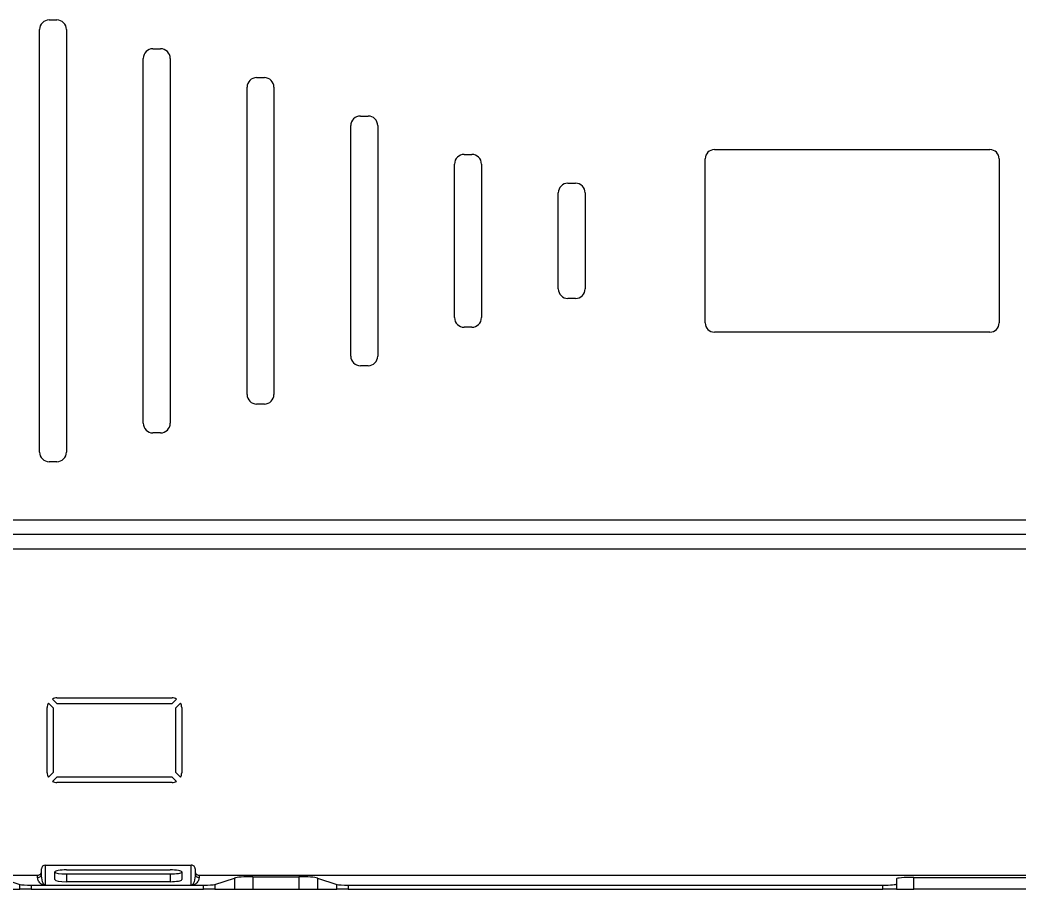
# Model space of a CAD drawing. Header units: millimetres. Extents: x 5415 to 11208, y 1449 to 3485.
# Drawn here: x 9183.8 to 9443.9, y 2392.7 to 2619 of the extents above; entities that cross this region are included whole.
import ezdxf

# ---------------------------------------------------------------- set-up
doc = ezdxf.new("R2010")
doc.units = ezdxf.units.MM

msp = doc.modelspace()

# ---------------------------------------------------------------- linework, layer by layer
at = {"color": 7, "linetype": 'Continuous', "lineweight": 25}
for p, q in [((9191.44341, 2618.95951), (9193.44341, 2618.95951)), ((9188.94341, 2506.45951), (9188.94341, 2616.45951)), ((9195.94341, 2616.45951), (9195.94341, 2506.45951)), ((9218.44341, 2611.45951), (9220.44341, 2611.45951)), ((9215.94341, 2513.95951), (9215.94341, 2608.95951)), ((9222.94341, 2608.95951), (9222.94341, 2513.95951)), ((9245.44341, 2603.95951), (9247.44341, 2603.95951)), ((9242.94341, 2521.45951), (9242.94341, 2601.45951)), ((9249.94341, 2601.45951), (9249.94341, 2521.45951)), ((9272.44341, 2593.95951), (9274.44341, 2593.95951)), ((9269.94341, 2531.45951), (9269.94341, 2591.45951)), ((9276.94341, 2591.45951), (9276.94341, 2531.45951)), ((9364.59341, 2585.20951), (9436.29341, 2585.20951)), ((9299.44341, 2583.95951), (9301.44341, 2583.95951)), ((9362.19341, 2540.10951), (9362.19341, 2582.80951)), ((9438.69341, 2582.80951), (9438.69341, 2540.10951)), ((9296.94341, 2541.45951), (9296.94341, 2581.45951)), ((9303.94341, 2581.45951), (9303.94341, 2541.45951)), ((9326.44341, 2576.45951), (9328.44341, 2576.45951)), ((9323.94341, 2548.95951), (9323.94341, 2573.95951)), ((9330.94341, 2573.95951), (9330.94341, 2548.95951)), ((9328.44341, 2546.45951), (9326.44341, 2546.45951)), ((9301.44341, 2538.95951), (9299.44341, 2538.95951)), ((9436.29341, 2537.70951), (9364.59341, 2537.70951)), ((9274.44341, 2528.95951), (9272.44341, 2528.95951)), ((9247.44341, 2518.95951), (9245.44341, 2518.95951)), ((9220.44341, 2511.45951), (9218.44341, 2511.45951)), ((9193.44341, 2503.95951), (9191.44341, 2503.95951)), ((9104.17305, 2488.79103), (9696.71376, 2488.79103)), ((9104.10941, 2485.10535), (9696.77741, 2485.10535)), ((9696.84499, 2481.19169), (9104.04182, 2481.19169)), ((9193.50407, 2440.95951), (9192.2874, 2442.17618)), ((9193.44341, 2442.45951), (9223.44341, 2442.45951)), ((9224.59942, 2442.17618), (9223.38275, 2440.95951)), ((9190.94341, 2422.95951), (9190.94341, 2439.95951)), ((9191.22673, 2441.11552), (9192.44341, 2439.89885)), ((9192.44341, 2439.89885), (9192.44341, 2423.02017)), ((9223.38275, 2440.95951), (9193.50407, 2440.95951)), ((9224.44341, 2439.89885), (9225.66008, 2441.11552)), ((9224.44341, 2423.02017), (9224.44341, 2439.89885)), ((9225.94341, 2439.95951), (9225.94341, 2422.95951)), ((9192.44341, 2423.02017), (9191.22673, 2421.8035)), ((9192.2874, 2420.74284), (9193.50407, 2421.95951)), ((9193.50407, 2421.95951), (9223.38275, 2421.95951)), ((9223.38275, 2421.95951), (9224.59942, 2420.74284)), ((9225.66008, 2421.8035), (9224.44341, 2423.02017)), ((9223.44341, 2420.45951), (9193.44341, 2420.45951)), ((9189.44341, 2397.31175), (9189.44341, 2397.931)), ((9189.44341, 2396.7019), (9189.44341, 2397.31175)), ((9190.44341, 2398.94642), (9190.44341, 2393.71709)), ((9190.44341, 2398.94642), (9228.44341, 2398.94642)), ((9195.94341, 2397.6751), (9222.94341, 2397.6751)), ((9228.44341, 2393.71709), (9228.44341, 2398.94642)), ((9229.44341, 2397.931), (9229.44341, 2397.31175)), ((9229.44341, 2397.31175), (9229.44341, 2396.7019)), ((9120.61661, 2396.30793), (9188.44341, 2396.30793)), ((9178.73767, 2395.5725), (9183.84761, 2393.90405)), ((9188.44341, 2395.70571), (9188.44341, 2396.30793)), ((9192.94341, 2395.14758), (9192.94341, 2397.15216)), ((9195.94341, 2396.62465), (9195.94341, 2394.62465)), ((9195.94341, 2396.62465), (9222.94341, 2396.62465)), ((9222.94341, 2396.62465), (9222.94341, 2394.62465)), ((9225.94341, 2397.15216), (9225.94341, 2395.14758)), ((9230.44341, 2396.30793), (9230.44341, 2395.70571)), ((9230.44341, 2396.30793), (9570.94341, 2396.30793)), ((9234.5392, 2393.90405), (9239.64914, 2395.5725)), ((9239.64914, 2395.5725), (9239.64914, 2392.70951)), ((9244.47877, 2395.89673), (9256.40804, 2395.89673)), ((9244.47877, 2395.89673), (9244.47877, 2392.70951)), ((9256.40804, 2395.89673), (9256.40804, 2392.70951)), ((9261.23767, 2395.5725), (9266.34761, 2393.90405)), ((9261.23767, 2395.5725), (9261.23767, 2392.70951)), ((9411.94341, 2395.34992), (9411.94341, 2392.70951)), ((9416.44341, 2395.74362), (9470.44341, 2395.74362)), ((9416.44341, 2392.70951), (9416.44341, 2395.74362)), ((9178.73767, 2392.70951), (9183.84761, 2392.70951)), ((9183.84761, 2392.70951), (9183.84761, 2393.90405)), ((9186.74539, 2392.70951), (9183.84761, 2392.70951)), ((9186.74539, 2393.70951), (9190.32009, 2393.70951)), ((9186.74539, 2393.70951), (9186.74539, 2392.70951)), ((9186.74539, 2392.70951), (9231.64143, 2392.70951)), ((9190.32009, 2393.70951), (9228.56672, 2393.70951)), ((9222.94341, 2394.62465), (9195.94341, 2394.62465)), ((9228.56672, 2393.70951), (9231.64143, 2393.70951)), ((9231.64143, 2392.70951), (9231.64143, 2393.70951)), ((9234.5392, 2392.70951), (9231.64143, 2392.70951)), ((9234.5392, 2393.90405), (9234.5392, 2392.70951)), ((9234.5392, 2392.70951), (9239.64914, 2392.70951)), ((9239.64914, 2392.70951), (9244.47877, 2392.70951)), ((9244.47877, 2392.70951), (9256.40804, 2392.70951)), ((9256.40804, 2392.70951), (9261.23767, 2392.70951)), ((9261.23767, 2392.70951), (9266.34761, 2392.70951)), ((9266.34761, 2392.70951), (9266.34761, 2393.90405)), ((9269.24539, 2392.70951), (9266.34761, 2392.70951)), ((9269.24539, 2393.70951), (9408.44341, 2393.70951)), ((9269.24539, 2393.70951), (9269.24539, 2392.70951)), ((9269.24539, 2392.70951), (9408.44341, 2392.70951)), ((9408.44341, 2392.70951), (9408.44341, 2393.70951)), ((9411.94341, 2392.70951), (9408.44341, 2392.70951)), ((9411.94341, 2392.70951), (9416.44341, 2392.70951)), ((9470.44341, 2392.70951), (9416.44341, 2392.70951))]:
    msp.add_line(p, q, dxfattribs=at)
for centre, radius, start, end in [((9191.44341, 2616.45951), 2.5, 90, 180), ((9193.44341, 2616.45951), 2.5, 0, 90), ((9218.44341, 2608.95951), 2.5, 90, 180), ((9220.44341, 2608.95951), 2.5, 0, 90), ((9245.44341, 2601.45951), 2.5, 90, 180), ((9247.44341, 2601.45951), 2.5, 0, 90), ((9272.44341, 2591.45951), 2.5, 90, 180), ((9274.44341, 2591.45951), 2.5, 0, 90), ((9364.59341, 2582.80951), 2.4, 90, 180), ((9436.29341, 2582.80951), 2.4, 0, 90), ((9299.44341, 2581.45951), 2.5, 90, 180), ((9301.44341, 2581.45951), 2.5, 0, 90), ((9326.44341, 2573.95951), 2.5, 90, 180), ((9328.44341, 2573.95951), 2.5, 0, 90), ((9326.44341, 2548.95951), 2.5, 180, 270), ((9328.44341, 2548.95951), 2.5, 270, 0), ((9299.44341, 2541.45951), 2.5, 180, 270), ((9301.44341, 2541.45951), 2.5, 270, 0), ((9364.59341, 2540.10951), 2.4, 180, 270), ((9436.29341, 2540.10951), 2.4, 270, 0), ((9272.44341, 2531.45951), 2.5, 180, 270), ((9274.44341, 2531.45951), 2.5, 270, 0), ((9245.44341, 2521.45951), 2.5, 180, 270), ((9247.44341, 2521.45951), 2.5, 270, 0), ((9218.44341, 2513.95951), 2.5, 180, 270), ((9220.44341, 2513.95951), 2.5, 270, 0), ((9191.44341, 2506.45951), 2.5, 180, 270), ((9193.44341, 2506.45951), 2.5, 270, 0), ((9193.44341, 2439.95951), 2.5, 90, 117.5423969), ((9223.44341, 2439.95951), 2.5, 62.4576031, 90), ((9193.44341, 2439.95951), 2.5, 152.4576031, 180), ((9223.44341, 2439.95951), 2.5, 0, 27.5423969), ((9193.44341, 2422.95951), 2.5, 180, 207.5423969), ((9193.44341, 2422.95951), 2.5, 242.4576031, 270), ((9223.44341, 2422.95951), 2.5, 270, 297.5423969), ((9223.44341, 2422.95951), 2.5, 332.4576031, 0), ((9188.44531, 2396.70381), 0.9981, 269.8909867, 359.8905702), ((9230.44151, 2396.70381), 0.9981, 180.1094298, 270.1090133)]:
    msp.add_arc(centre, radius, start, end, dxfattribs=at)
for centre, major_axis, ratio, start_param, end_param in [((9188.44341, 2397.31175), (0, -1.00382), 0.996194698, 0, 1.570796327), ((9190.44341, 2397.931), (0, -1.01543), 0.984807753, 3.141592654, 4.71238898), ((9195.94341, 2397.15216), (3, 0), 0.174311485, 1.570796327, 3.141592654), ((9222.94341, 2397.15216), (3, 0), 0.174311485, 0, 1.570796327), ((9228.44341, 2397.931), (0, -1.01543), 0.984807753, 1.570796327, 3.141592654), ((9230.44341, 2397.31175), (0, 1.00382), 0.996194698, 1.570796327, 3.141592654), ((9195.94341, 2397.14758), (3, 0), 0.174311485, 3.141592654, 4.71238898), ((9195.94341, 2395.14758), (3, 0), 0.174311485, 3.141592654, 4.71238898), ((9222.94341, 2397.14758), (3, 0), 0.174311485, 4.71238898, 6.283185307), ((9222.94341, 2395.14758), (3, 0), 0.174311485, 4.71238898, 6.283185307), ((9244.47877, 2395.45929), (5, 0), 0.087488664, 1.570796327, 2.879793266), ((9256.40804, 2395.45929), (5, 0), 0.087488664, 0.261799388, 1.570796327), ((9416.44341, 2395.34992), (4.5, 0), 0.087488664, 1.570796327, 3.141592654), ((9186.74539, 2393.97198), (3, 0), 0.087488664, 3.403392041, 4.71238898), ((9231.64143, 2393.97198), (3, 0), 0.087488664, 4.71238898, 6.021385919), ((9269.24539, 2393.97198), (3, 0), 0.087488664, 3.403392041, 4.71238898), ((9408.44341, 2394.01572), (3.5, 0), 0.087488664, 4.71238898, 6.283185307)]:
    msp.add_ellipse(centre, major_axis=major_axis, ratio=ratio, start_param=start_param, end_param=end_param, dxfattribs=at)
for points, knots in [([(9190.32009, 2393.70951), (9190.28953, 2393.71189), (9190.19699, 2393.71908), (9190.08278, 2393.73748), (9189.93011, 2393.76996), (9189.76983, 2393.81976), (9189.51304, 2393.92477), (9189.2329, 2394.09868), (9188.9133, 2394.38989), (9188.65186, 2394.77281), (9188.47555, 2395.22961), (9188.45419, 2395.54595), (9188.44341, 2395.70571)], [0, 0, 0, 0, 0.005295723, 0.016032355, 0.030598371, 0.057756339, 0.092811469, 0.190611305, 0.319083014, 0.528691084, 0.761981191, 1, 1, 1, 1]), ([(9190.44341, 2393.71709), (9190.43948, 2393.71714), (9190.43136, 2393.71722), (9190.4145, 2393.71818), (9190.38115, 2393.72202), (9190.31318, 2393.73908), (9190.18073, 2393.80767), (9189.91325, 2394.09462), (9189.52924, 2395.07247), (9189.48048, 2395.99821), (9189.44341, 2396.7019)], [0, 0, 0, 0, 0.00051153, 0.001058629, 0.002363487, 0.006220684, 0.019948006, 0.073008276, 0.295365423, 1, 1, 1, 1]), ([(9229.44341, 2396.7019), (9229.40634, 2395.99821), (9229.35757, 2395.07247), (9228.97357, 2394.09462), (9228.70608, 2393.80767), (9228.57364, 2393.73908), (9228.50567, 2393.72202), (9228.47231, 2393.71818), (9228.45546, 2393.71722), (9228.44733, 2393.71714), (9228.44341, 2393.71709)], [0, 0, 0, 0, 0.704634563, 0.926991707, 0.980051968, 0.993779294, 0.997636497, 0.998941361, 0.999488465, 1, 1, 1, 1]), ([(9230.44341, 2395.70571), (9230.43257, 2395.54596), (9230.41112, 2395.22964), (9230.23545, 2394.7728), (9229.97219, 2394.39001), (9229.65661, 2394.09854), (9229.33836, 2393.90711), (9229.04924, 2393.78931), (9228.79307, 2393.73488), (9228.66731, 2393.71726), (9228.59743, 2393.71188), (9228.56672, 2393.70951)], [0, 0, 0, 0, 0.2380178376, 0.4713072548, 0.680945331, 0.8093917167, 0.9072262663, 0.9694007369, 0.9879405144, 0.9947001513, 1, 1, 1, 1]), ([(9190.32009, 2393.70951), (9190.34373, 2393.70981), (9190.3781, 2393.71025), (9190.41912, 2393.71356), (9190.43536, 2393.71592), (9190.44341, 2393.71709)], [0, 0, 0, 0, 0.52626068, 0.765053237, 1, 1, 1, 1]), ([(9228.56672, 2393.70951), (9228.54308, 2393.70981), (9228.50871, 2393.71025), (9228.46769, 2393.71356), (9228.45146, 2393.71592), (9228.44341, 2393.71709)], [0, 0, 0, 0, 0.526260657, 0.765053221, 1, 1, 1, 1])]:
    msp.add_open_spline(points, degree=3, knots=knots, dxfattribs=at)

doc.saveas('drawing.dxf')
